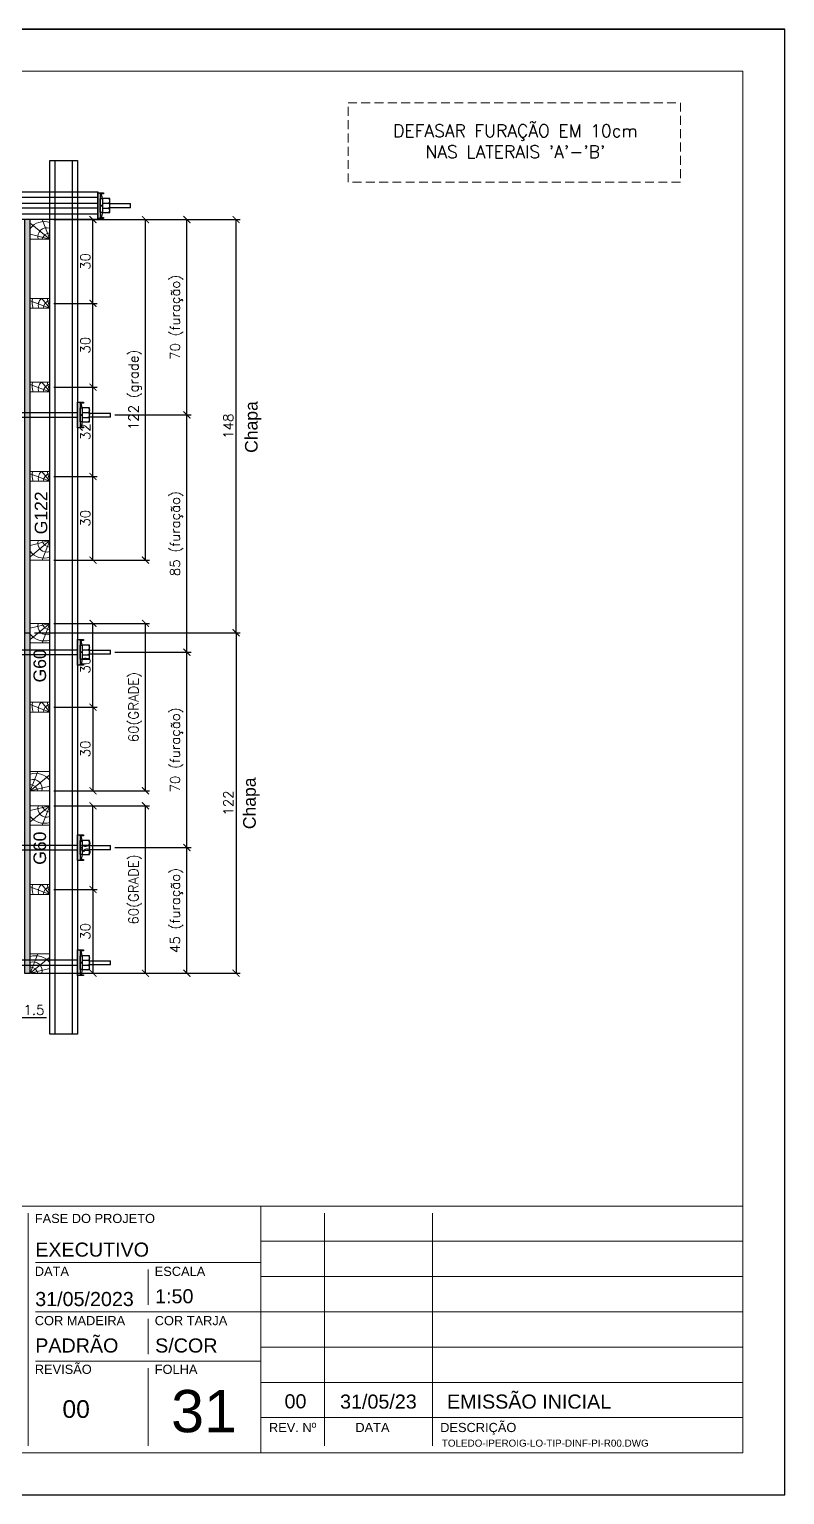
# Model space of a CAD drawing. Extents: x -23436 to 4767, y -3862 to 10024.
# Drawn here: x -14978 to -14436, y 632 to 1682 of the extents above; entities that cross this region are included whole.
import ezdxf
from ezdxf.enums import TextEntityAlignment as Align

# ---------------------------------------------------------------- set-up
doc = ezdxf.new("R2010")
doc.units = 0
doc.header["$PDMODE"] = 2
doc.header["$PDSIZE"] = 10
doc.linetypes.add('CABLIN', pattern=[0.35, 0.25, -0.1])
doc.linetypes.add('DASHED2', pattern=[9.525, 6.35, -3.175])
doc.layers.get('0').update_dxf_attribs({"lineweight": 13})
doc.layers.get('Defpoints').update_dxf_attribs({"lineweight": 13})
for name, color, linetype in [('Barra de Ancoragem', 20, 'Continuous'), ('CHAPA', 1, 'Continuous'), ('Cota', 4, 'Continuous'), ('Cota Seção (2x)', 4, 'Continuous'), ('Hachura', 252, 'CABLIN'), ('MB Logo', 254, 'Continuous'), ('MEIO_PONT', 93, 'Continuous'), ('Painéis', 30, 'Continuous'), ('Perfil Metálico', 224, 'Continuous'), ('TEXTO_GERAL', 7, 'Continuous')]:
    doc.layers.add(name, color=color, linetype=linetype)
for name, color, linetype, lineweight in [('cotas', 4, 'Continuous', 13), ('FOLHA MB', 7, 'Continuous', 13), ('Madeira', 100, 'Continuous', 13), ('N° FOLHA', 5, 'Continuous', 13), ('Texto Seção', 7, 'Continuous', 15)]:
    doc.layers.add(name, color=color, linetype=linetype, lineweight=lineweight)
doc.layers.add('Laje_Perimetro', color=7, linetype='Continuous', plot=False)
doc.styles.add('MB_C01', font='arial.ttf', dxfattribs={"height": 1.3})
doc.styles.add('MB_C02', font='arial.ttf', dxfattribs={"height": 2})
doc.styles.add('MB_C03', font='arial.ttf', dxfattribs={"height": 2.5})
doc.styles.add('MB_C04', font='arial.ttf', dxfattribs={"height": 6})
doc.styles.add('MtXpl_Lucida_Sans_Un', font='l_10646.ttf')
doc.styles.add('ROMANS', font='romans.shx')
doc.styles.add('SANSSERIF', font='sas_____.pfb')
doc.dimstyles.new('COTA SECAO', dxfattribs={"dimtxt": 7, "dimasz": 5, "dimexe": 3, "dimexo": 3, "dimgap": 2, "dimtad": 3, "dimdec": 1, "dimlfac": 0.5, "dimzin": 12, "dimdsep": 46, "dimtxsty": 'ROMANS', "dimblk": 'ARCHTICK', "dimcen": 0, "dimclrd": 4, "dimclre": 4, "dimclrt": 1, "dimadec": 1, "dimazin": 3, "dimtfac": 1, "dimtdec": 1, "dimtmove": 0, "dimatfit": 3, "dimldrblk": 'OBLIQUE', "dimfxl": 0, "dimtolj": 1, "dimtzin": 12, "dimarcsym": 0})

# ---------------------------------------------------------------- blocks, each defined once
blk = doc.blocks.new('MB-NOVO')
at = {"layer": 'MB Logo', "linetype": 'Continuous'}
h = blk.add_hatch(color=256, dxfattribs=at)
h.dxf.hatch_style = 1
h.set_gradient(color1=(242, 132, 69), color2=(247, 180, 141), rotation=90, tint=1)
h.paths.add_polyline_path([(-18529.6, 10980.8), (-18475.7, 10980.8, 0.706757), (-18468.7, 11008, 0.681802), (-18476.7, 11034.9), (-18529.4, 11034.9, 0.243712), (-18530.2, 11034.5), (-18551.7, 11003.9), (-18573.3, 11034.5, 0.243712), (-18574.1, 11034.9), (-18586.5, 11034.9), (-18586.5, 10980.8), (-18573.9, 10980.8), (-18573.9, 11012.9), (-18551.7, 10981.5), (-18529.6, 11012.9)])
h.paths.add_polyline_path([(-18516.8, 11014.1), (-18516.8, 11022), (-18477.8, 11022, -0.414214), (-18475.8, 11020), (-18475.8, 11016.1, -0.414214), (-18477.8, 11014.1)], flags=16)
h.paths.add_polyline_path([(-18516.8, 11001.4), (-18476.8, 11001.4, -0.414214), (-18474.8, 10999.4), (-18474.8, 10995.5, -0.414214), (-18476.8, 10993.5), (-18516.8, 10993.5)], flags=16)
at = {"layer": 'MB Logo', "true_color": 0x262626}
h = blk.add_hatch(color=250, dxfattribs=at)
h.dxf.hatch_style = 1
h.paths.add_polyline_path([(-18537.3, 11033.3, 0.60809), (-18538.1, 11034.9), (-18565.3, 11034.9, 0.60809), (-18566.1, 11033.3), (-18552.5, 11014, 0.518202), (-18550.9, 11014)])
h = blk.add_hatch(color=250, dxfattribs=at)
h.dxf.hatch_style = 1
h.paths.add_polyline_path([(-18456.2, 11011.3), (-18456.2, 11024.6), (-18434.2, 11024.6), (-18434.2, 11034.9), (-18476.7, 11034.9, -0.681802), (-18468.7, 11008, -0.706757), (-18475.7, 10980.8), (-18456.2, 10980.8), (-18456.2, 11001.4), (-18437.8, 11001.4), (-18437.8, 11011.3)])
h = blk.add_hatch(color=250, dxfattribs=at)
h.dxf.hatch_style = 1
h.paths.add_polyline_path([(-18435.9, 11007.9, 1), (-18381.9, 11007.9, 1)])
edge = h.paths.add_edge_path(flags=16)
edge.add_ellipse((-18409, 11007.7), major_axis=(0, 16.8), ratio=0.916255, start_angle=0, end_angle=360)
h = blk.add_hatch(color=250, dxfattribs=at)
h.dxf.hatch_style = 1
h.paths.add_polyline_path([(-18357, 11034.9), (-18380.2, 11034.9), (-18380.2, 10980.8), (-18367.6, 10980.8), (-18367.6, 11000.7), (-18363.4, 11000.7, -0.195765), (-18360.9, 10998.9), (-18351.8, 10983.2, 0.261385), (-18347.5, 10980.8), (-18336.4, 10980.8), (-18347.5, 10999, 0.082429), (-18349.6, 11001.5), (-18351.9, 11003.4, 0.81838)])
h.paths.add_polyline_path([(-18360.8, 11009), (-18367.6, 11009), (-18367.6, 11025), (-18360.8, 11025, -0.92578)], flags=16)
h = blk.add_hatch(color=250, dxfattribs=at)
h.dxf.hatch_style = 1
h.paths.add_polyline_path([(-18286.6, 11015.9), (-18286.6, 10980.8), (-18275.8, 10980.8), (-18275.8, 11034.9), (-18286.6, 11034.9, 0.216647), (-18289.4, 11032.4), (-18305.5, 10999.8), (-18321.6, 11032.7, 0.199908), (-18324.3, 11034.9), (-18335.2, 11034.9), (-18335.2, 10980.8), (-18324.3, 10980.8), (-18324.3, 11015.9), (-18310.4, 10989.3, 0.279644), (-18306, 10986.6, 0.340986), (-18300.5, 10989.3)])
h = blk.add_hatch(color=250, dxfattribs=at)
h.dxf.hatch_style = 1
h.paths.add_polyline_path([(-18274.4, 10980.8), (-18265, 10980.8, 0.322517), (-18260.2, 10984.3), (-18257.3, 10993), (-18237.2, 10993), (-18234.3, 10984.3, 0.322517), (-18229.5, 10980.8), (-18220.3, 10980.8), (-18241.2, 11034.9), (-18253.4, 11034.9)])
h.paths.add_polyline_path([(-18254.4, 11001.6), (-18247.3, 11023), (-18240.1, 11001.6)], flags=16)
h = blk.add_hatch(color=250, dxfattribs=at)
h.dxf.hatch_style = 1
h.paths.add_polyline_path([(-18206, 11024, -0.247671), (-18196.9, 11024.3), (-18193.5, 11022.5, 0.40799), (-18188.2, 11024.1), (-18185.4, 11029.1, 0.392837), (-18216.2, 11028.7, 0.467779), (-18213.3, 11006.3, 0.077523), (-18201.2, 11002.1, -0.214206), (-18196.1, 10997.9, -0.284295), (-18198.2, 10991.4, -0.26924), (-18208.8, 10991.6), (-18212.2, 10993.6, 0.407727), (-18219, 10992.1), (-18221.8, 10987.7, 0.296878), (-18193.2, 10983.1, 0.272251), (-18184.9, 10995.3), (-18184.6, 10997.9, 0.348906), (-18193.7, 11011.2), (-18200.4, 11013.5, -0.045018), (-18205.8, 11015.7, -0.618284)])
at = {"layer": 'MB Logo', "linetype": 'Continuous'}
blk.add_line((-18586.5, 10945.9), (-18184.8, 10945.9), dxfattribs=at)
at = {"layer": 'MB Logo', "color": 23, "linetype": 'Continuous', "true_color": 0xf28445}
for points in [[(-18573.3, 11034.5, 0.243712), (-18574.1, 11034.9), (-18586.5, 11034.9), (-18586.5, 10980.8), (-18573.9, 10980.8), (-18573.9, 11012.9), (-18551.7, 10981.5), (-18529.6, 11012.9), (-18529.6, 10980.8), (-18475.7, 10980.8, 0.706757), (-18468.7, 11008, 0.681802), (-18476.7, 11034.9), (-18529.4, 11034.9, 0.243712), (-18530.2, 11034.5), (-18551.7, 11003.9)], [(-18516.8, 11022), (-18477.8, 11022, -0.414214), (-18475.8, 11020), (-18475.8, 11016.1, -0.414214), (-18477.8, 11014.1), (-18516.8, 11014.1)], [(-18516.8, 11001.4), (-18476.8, 11001.4, -0.414214), (-18474.8, 10999.4), (-18474.8, 10995.5, -0.414214), (-18476.8, 10993.5), (-18516.8, 10993.5)]]:
    blk.add_lwpolyline(points, format="xyb", close=True, dxfattribs=at)
at = {"layer": 'MB Logo', "color": 250, "true_color": 0x262626}
for points in [[(-18537.3, 11033.3, 0.60809), (-18538.1, 11034.9), (-18565.3, 11034.9, 0.60809), (-18566.1, 11033.3), (-18552.5, 11014, 0.518202), (-18550.9, 11014)], [(-18437.8, 11011.3), (-18456.2, 11011.3), (-18456.2, 11024.6), (-18434.2, 11024.6), (-18434.2, 11034.9), (-18476.7, 11034.9, -0.681802), (-18468.7, 11008, -0.706757), (-18475.7, 10980.8), (-18456.2, 10980.8), (-18456.2, 11001.4), (-18437.8, 11001.4)], [(-18347.5, 10980.8), (-18336.4, 10980.8), (-18347.5, 10999, 0.082429), (-18349.6, 11001.5), (-18351.9, 11003.4, 0.81838), (-18357, 11034.9), (-18380.2, 11034.9), (-18380.2, 10980.8), (-18367.6, 10980.8), (-18367.6, 11000.7), (-18363.4, 11000.7, -0.209789), (-18360.8, 10998.7), (-18351.8, 10983.2, 0.261385)], [(-18286.6, 11015.9), (-18286.6, 10980.8), (-18275.8, 10980.8), (-18275.8, 11034.9), (-18286.6, 11034.9, 0.216647), (-18289.4, 11032.4), (-18305.5, 10999.8), (-18321.5, 11032.4, 0.216647), (-18324.3, 11034.9), (-18335.2, 11034.9), (-18335.2, 10980.8), (-18324.3, 10980.8), (-18324.3, 11015.9), (-18310.4, 10989.3, 0.279644), (-18306, 10986.6), (-18304.9, 10986.6, 0.279644), (-18300.5, 10989.3)], [(-18265, 10980.8, 0.322517), (-18260.2, 10984.3), (-18257.3, 10993), (-18237.2, 10993), (-18234.3, 10984.3, 0.322517), (-18229.5, 10980.8), (-18220.3, 10980.8), (-18241.2, 11034.9), (-18253.4, 11034.9), (-18274.4, 10980.8)], [(-18206.2, 11015.9, -0.549626), (-18206.4, 11023.8, -0.258723), (-18196.9, 11024.3), (-18193.5, 11022.5, 0.40799), (-18188.2, 11024.1), (-18185.4, 11029.1, 0.392837), (-18216.2, 11028.7, 0.467779), (-18213.3, 11006.3, 0.077523), (-18201.2, 11002.1, -0.203897), (-18196.3, 10998.2), (-18196.1, 10997.8, -0.267611), (-18198, 10991.6), (-18198.5, 10991.3, -0.261145), (-18208.8, 10991.6), (-18212.2, 10993.6, 0.407727), (-18219, 10992.1), (-18221.8, 10987.7, 0.296878), (-18193.2, 10983.1, 0.265963), (-18184.9, 10994.9), (-18184.7, 10997.6, 0.340466), (-18193.1, 11011), (-18200.4, 11013.5, -0.049298)], [(-18367.6, 11009), (-18360.8, 11009, 0.92578), (-18360.8, 11025), (-18367.6, 11025)]]:
    blk.add_lwpolyline(points, format="xyb", close=True, dxfattribs=at)
blk.add_lwpolyline([(-18247.3, 11023), (-18254.4, 11001.6), (-18240.1, 11001.6)], close=True, dxfattribs=at)
at = {"layer": 'MB Logo', "color": 250, "true_color": 0x262626, "style": 'MtXpl_Lucida_Sans_Un'}
for s, height, p in [('F', 8.12, (-18586.8, 10959.8)), ('O', 8.12, (-18567.5, 10959.8)), ('R', 8.12, (-18545.6, 10959.8)), ('M', 8.12, (-18525.4, 10959.8)), ('A', 8.12, (-18502.5, 10959.8)), ('S', 8.12, (-18481.9, 10959.8)), ('P', 8.12, (-18447.3, 10959.8)), ('R', 8.12, (-18427.8, 10959.8)), ('É', 8.12, (-18407.5, 10959.8)), ('-', 8.12, (-18389.6, 10959.8)), ('F', 8.12, (-18371.4, 10959.8)), ('A', 8.12, (-18353.3, 10959.8)), ('B', 8.12, (-18332.1, 10959.8)), ('R', 8.12, (-18312.2, 10959.8)), ('I', 8.12, (-18292.7, 10959.8)), ('C', 8.12, (-18276.6, 10959.8)), ('A', 8.12, (-18256.3, 10959.8)), ('D', 8.12, (-18235.5, 10959.8)), ('A', 8.12, (-18214.6, 10959.8)), ('S', 8.12, (-18193.6, 10959.8)), ('DIREITOS AUTORAIS PROTEGIDOS PELA LEI Nº 9610/98', 8.122, (-18540.4, 10887.8))]:
    blk.add_text(s, height=height, dxfattribs=at).set_placement(p)
at = {"layer": 'MB Logo', "style": 'MtXpl_Lucida_Sans_Un'}
for s, p in [('Rua José Santa Rosa, 1300 - Jd Nova Limeira - Limeira / SP', (-18549.2, 10917.8)), ('(19) 3440-2240 - email:projetos@mbformas.com.br - www.mbformas.com.br', (-18601.5, 10902.8))]:
    blk.add_text(s, height=8.122, dxfattribs=at).set_placement(p)
blk = doc.blocks.new('A$C169d8357')
at = {"layer": 'FOLHA MB', "color": 1}
for p, q in [((1109.8, 356.7), (70, 356.7)), ((445.6, 351.7), (445.6, 185)), ((786.6, 351.7), (786.6, 250.7)), ((943.1, 351.7), (943.1, 185)), ((1109.8, 356.7), (1109.8, 179.9)), ((1455, 356.7), (1109.8, 356.7)), ((1155.3, 185), (1155.3, 351.7)), ((1232.6, 351.7), (1232.6, 185)), ((1455, 331.5), (1109.8, 331.5)), ((938.1, 316.3), (791.6, 316.3)), ((1109.8, 316.3), (948.2, 316.3)), ((1029, 311.3), (1029, 286)), ((1455, 306.2), (1109.8, 306.2)), ((781.5, 301.2), (450.7, 301.2)), ((938.1, 281), (791.6, 281)), ((1109.8, 281), (948.2, 281)), ((1029, 275.9), (1029, 250.7)), ((1455, 281), (1109.8, 281)), ((1455, 255.7), (1109.8, 255.7)), ((938.1, 245.6), (450.7, 245.6)), ((1109.8, 245.6), (948.2, 245.6)), ((1029, 240.6), (1029, 185)), ((1455, 230.4), (1109.8, 230.4)), ((1455, 205.2), (1109.8, 205.2))]:
    blk.add_line(p, q, dxfattribs=at)
for points in [[(0, 1199.9), (0, 149.9), (1485, 149.9), (1485, 1199.9)], [(70, 1169.9), (70, 179.9), (1455, 179.9), (1455, 1169.9)]]:
    blk.add_lwpolyline(points, close=True, dxfattribs=at)
at = {"layer": 'MB Logo', "xscale": 0.8642040370897565, "yscale": 0.8642040370897565, "zscale": 0.8642040370897565}
blk.add_blockref('MB-NOVO', (16148.7, -9204.8), dxfattribs=at)
at = {"layer": 'FOLHA MB', "color": 6}
for s, height, style, p in [('CLIENTE', 6.57, 'MB_C01', (454.3, 346.1)), ('RESPONSÁVEL TÉCNICO', 6.566, 'MB_C01', (791.2, 344.6)), ('FASE DO PROJETO', 6.566, 'MB_C01', (947.8, 344.6)), ('Rua Hungria, 620-10ºAndar SP /  São Paulo', 10.102, 'MB_C02', (459.7, 307.8)), ('PROJETISTA', 6.57, 'MB_C01', (791.2, 306.7)), ('DATA', 6.57, 'MB_C01', (947.8, 306.7)), ('ESCALA', 6.57, 'MB_C01', (1033.7, 306.7)), ('EMPREENDIMENTO E LOCAL', 6.566, 'MB_C01', (454.3, 290.6)), ('DISCIPLINA', 6.57, 'MB_C01', (791.2, 271.4)), ('COR MADEIRA', 6.566, 'MB_C01', (947.8, 271.4)), ('COR TARJA', 6.57, 'MB_C01', (1033.7, 271.4)), ('Rua Iperoig, 180-perdizes-SP /  São Paulo', 10.102, 'MB_C02', (459.7, 252.7)), ('TÍTULO', 6.57, 'MB_C01', (454.3, 235)), ('REVISÃO', 6.57, 'MB_C01', (947.8, 236.5)), ('FOLHA', 6.57, 'MB_C01', (1033.7, 236.5)), ('PROJETO EXECUTIVO DE PILARES', 10.102, 'MB_C02', (459.7, 192.3))]:
    blk.add_text(s, height=height, dxfattribs=dict(at, style=style)).set_placement(p)
at = {"layer": 'FOLHA MB', "color": 5}
for s, height, style, p in [('TOLEDO FERRARI', 12.628, 'MB_C03', (459.7, 328.8)), ('DANIEL RODRIGUES', 10.102, 'MB_C02', (791.6, 322.4)), ('EXECUTIVO', 10.1, 'MB_C02', (948.1, 320.5)), ('THAÍS BANDEIRA', 10.102, 'MB_C02', (791.5, 285.1)), ('31/05/2023', 10.1, 'MB_C02', (948.1, 285.1)), ('1:50', 10.1, 'MB_C02', (1034, 287.1)), ('IPEROIG', 12.63, 'MB_C03', (459.7, 273.3)), ('PADRÃO', 10.1, 'MB_C02', (948.1, 251.8)), ('FORMA DE MADEIRA', 10.102, 'MB_C02', (791.6, 251.7)), ('S/COR', 10.1, 'MB_C02', (1034, 251.8)), ('TIPO E DUPLEX INF', 12.628, 'MB_C03', (459.7, 215.3)), ('00', 10.1, 'MB_C02', (1126.7, 211.8)), ('31/05/23', 10.1, 'MB_C02', (1166.5, 211.6)), ('EMISSÃO INICIAL', 10.102, 'MB_C02', (1243.1, 211.6)), ('00', 12.63, 'MB_C03', (967.6, 205))]:
    blk.add_text(s, height=height, dxfattribs=dict(at, style=style)).set_placement(p)
at = {"layer": 'FOLHA MB', "color": 6, "style": 'MB_C01'}
for s, p in [('REV. Nº', (1132.5, 198.1)), ('DATA', (1189.7, 198.1)), ('DESCRIÇÃO', (1265.5, 198.1))]:
    blk.add_text(s, height=6.57, dxfattribs=at).set_placement(p, align=Align.MIDDLE_CENTER)
at = {"layer": 'FOLHA MB', "insert": (1239.4, 189.4), "char_height": 5.051, "width": 210.818, "attachment_point": 1, "style": 'MB_C04'}
blk.add_mtext('TOLEDO-IPEROIG-LO-TIP-DINF-PI-R00.DWG', dxfattribs=at)
blk = doc.blocks.new('ERTYERTYUYTURTYUTRYU')
at = {"layer": 'Barra de Ancoragem'}
for p, q in [((8963.3, 10873.8), (8963.3, 10855.5)), ((8964.9, 10869.7), (8964.1, 10873.2)), ((8964.9, 10859.7), (8964.1, 10856.1)), ((8985.1, 10863.2), (8985.1, 10866.1))]:
    blk.add_line(p, q, dxfattribs=at)
at = {"layer": 'Barra de Ancoragem', "flags": 128}
for points in [[(8961.5, 10855.5), (8961.5, 10873.8), (8963.3, 10873.8), (8963.3, 10855.5)], [(8963.3, 10873.8), (8965.7, 10873.8), (8965.7, 10873.2), (8963.3, 10873.2)], [(8963.3, 10869.7), (8964.9, 10869.7), (8964.9, 10859.7), (8963.3, 10859.7)], [(8963.3, 10856.1), (8965.7, 10856.1), (8965.7, 10855.5), (8963.3, 10855.5)]]:
    blk.add_lwpolyline(points, close=True, dxfattribs=at)
for points in [[(8964.9, 10859.7), (8970.1, 10859.7), (8970.1, 10869.7), (8964.9, 10869.7)], [(8964.9, 10864.4), (8963.3, 10864.4), (8963.3, 10865), (8964.9, 10865), (8964.9, 10864.4), (8964.9, 10865)], [(8985.1, 10863.2), (8970.1, 10863.2), (8970.1, 10866.1), (8985.1, 10866.1)]]:
    blk.add_lwpolyline(points, dxfattribs=at)
for points in [[(8964.9, 10866.4), (8969, 10866.4, 0.729796), (8969, 10869.7, 0.729796)], [(8964.9, 10862.9), (8969, 10862.9, 0.666667), (8969, 10866.4, 0.666667)]]:
    blk.add_lwpolyline(points, format="xyb", dxfattribs=at)
at = {"layer": 'Barra de Ancoragem'}
blk.add_arc((8968.4, 10861.3), 1.7, 287.7564, 72.2436, dxfattribs=at)
blk = doc.blocks.new('PONTALETE')
at = {"layer": 'Madeira'}
for q in [(2.71, 7), (7, 5.76), (7, 1.74)]:
    blk.add_line((0, 0), q, dxfattribs=at)
blk.add_lwpolyline([(0, 0), (7, 0), (7, 7), (0, 7)], close=True, dxfattribs=at)
for centre, radius, start, end in [((2.04, 0.06), 6.23, 37.2818, 109.0913), ((1.09, 0.9), 3.19, 343.603, 109.9847), ((-0.21, -0.78), 3.09, 14.6322, 86.0383)]:
    blk.add_arc(centre, radius, start, end, dxfattribs=at)
blk = doc.blocks.new('MEIO PONTALETE')
at = {"layer": 'Madeira'}
for q in [(2.71, 7), (3.5, 2.88), (3.5, 0.87)]:
    blk.add_line((0, 0), q, dxfattribs=at)
blk.add_lwpolyline([(0, 0), (3.5, 0), (3.5, 7), (0, 7)], close=True, dxfattribs=at)
for centre, radius, start, end in [((2.04, 0.06), 6.23, 76.4499, 109.0913), ((1.09, 0.9), 3.19, 40.9063, 109.9847), ((-0.21, -0.78), 3.09, 14.6322, 86.0383)]:
    blk.add_arc(centre, radius, start, end, dxfattribs=at)
blk = doc.blocks.new('_ArchTick')
at = {"color": 0, "linetype": 'ByBlock', "const_width": 0.15}
blk.add_lwpolyline([(-0.5, -0.5), (0.5, 0.5)], dxfattribs=at)
blk = doc.blocks.new('*D5368')
at = {"layer": 'Cota Seção (2x)', "color": 4, "lineweight": -2, "transparency": 16777216}
for p, q in [((-14959.9, 1361.9), (-14928.9, 1361.9)), ((-14931.9, 1301.9), (-14931.9, 1361.9)), ((-14959.9, 1301.9), (-14928.9, 1301.9))]:
    blk.add_line(p, q, dxfattribs=at)
at = {"layer": 'Defpoints', "color": 0, "transparency": 16777216}
for p in [(-14962.9, 1361.9), (-14931.9, 1361.9), (-14962.9, 1301.9)]:
    blk.add_point(p, dxfattribs=at)
at = {"layer": 'Cota Seção (2x)', "color": 4, "lineweight": -2, "transparency": 16777216, "xscale": 5, "yscale": 5, "zscale": 5}
for p, rotation in [((-14931.9, 1361.9), 90), ((-14931.9, 1301.9), 270)]:
    blk.add_blockref('_ArchTick', p, dxfattribs=dict(at, rotation=rotation))
at = {"layer": 'Cota Seção (2x)', "color": 1, "transparency": 16777216, "insert": (-14937.4, 1331.9), "char_height": 7, "attachment_point": 5, "rotation": 90, "style": 'ROMANS'}
blk.add_mtext('\\A1;30', dxfattribs=at)
blk = doc.blocks.new('_OBLIQUE')
at = {"color": 0, "linetype": 'ByBlock', "lineweight": -2}
for p, q in [((0, 0), (-1, 0)), ((-0.5, -0.5), (0.5, 0.5))]:
    blk.add_line(p, q, dxfattribs=at)
blk = doc.blocks.new('*D5369')
at = {"layer": 'Cota Seção (2x)', "color": 4, "lineweight": -2, "transparency": 16777216}
for p, q in [((-14959.9, 1425.9), (-14928.9, 1425.9)), ((-14931.9, 1361.9), (-14931.9, 1425.9)), ((-14959.9, 1361.9), (-14928.9, 1361.9))]:
    blk.add_line(p, q, dxfattribs=at)
at = {"layer": 'Defpoints', "color": 0, "transparency": 16777216}
for p in [(-14962.9, 1425.9), (-14931.9, 1425.9), (-14962.9, 1361.9)]:
    blk.add_point(p, dxfattribs=at)
at = {"layer": 'Cota Seção (2x)', "color": 4, "lineweight": -2, "transparency": 16777216, "xscale": 5, "yscale": 5, "zscale": 5}
for p, rotation in [((-14931.9, 1425.9), 90), ((-14931.9, 1361.9), 270)]:
    blk.add_blockref('_ArchTick', p, dxfattribs=dict(at, rotation=rotation))
at = {"layer": 'Cota Seção (2x)', "color": 1, "transparency": 16777216, "insert": (-14937.4, 1393.9), "char_height": 7, "attachment_point": 5, "rotation": 90, "style": 'ROMANS'}
blk.add_mtext('\\A1;32', dxfattribs=at)
blk = doc.blocks.new('*D5370')
at = {"layer": 'Cota Seção (2x)', "color": 4, "lineweight": -2, "transparency": 16777216}
for p, q in [((-14959.9, 1485.9), (-14928.9, 1485.9)), ((-14931.9, 1425.9), (-14931.9, 1485.9)), ((-14959.9, 1425.9), (-14928.9, 1425.9))]:
    blk.add_line(p, q, dxfattribs=at)
at = {"layer": 'Defpoints', "color": 0, "transparency": 16777216}
for p in [(-14962.9, 1485.9), (-14931.9, 1485.9), (-14962.9, 1425.9)]:
    blk.add_point(p, dxfattribs=at)
at = {"layer": 'Cota Seção (2x)', "color": 4, "lineweight": -2, "transparency": 16777216, "xscale": 5, "yscale": 5, "zscale": 5}
for p, rotation in [((-14931.9, 1485.9), 90), ((-14931.9, 1425.9), 270)]:
    blk.add_blockref('_ArchTick', p, dxfattribs=dict(at, rotation=rotation))
at = {"layer": 'Cota Seção (2x)', "color": 1, "transparency": 16777216, "insert": (-14937.4, 1455.9), "char_height": 7, "attachment_point": 5, "rotation": 90, "style": 'ROMANS'}
blk.add_mtext('\\A1;30', dxfattribs=at)
blk = doc.blocks.new('*D5371')
at = {"layer": 'Cota Seção (2x)', "color": 4, "lineweight": -2, "transparency": 16777216}
for p, q in [((-14959.9, 1545.9), (-14928.9, 1545.9)), ((-14931.9, 1485.9), (-14931.9, 1545.9)), ((-14959.9, 1485.9), (-14928.9, 1485.9))]:
    blk.add_line(p, q, dxfattribs=at)
at = {"layer": 'Defpoints', "color": 0, "transparency": 16777216}
for p in [(-14962.9, 1545.9), (-14931.9, 1545.9), (-14962.9, 1485.9)]:
    blk.add_point(p, dxfattribs=at)
at = {"layer": 'Cota Seção (2x)', "color": 4, "lineweight": -2, "transparency": 16777216, "xscale": 5, "yscale": 5, "zscale": 5}
for p, rotation in [((-14931.9, 1545.9), 90), ((-14931.9, 1485.9), 270)]:
    blk.add_blockref('_ArchTick', p, dxfattribs=dict(at, rotation=rotation))
at = {"layer": 'Cota Seção (2x)', "color": 1, "transparency": 16777216, "insert": (-14937.4, 1515.9), "char_height": 7, "attachment_point": 5, "rotation": 90, "style": 'ROMANS'}
blk.add_mtext('\\A1;30', dxfattribs=at)
blk = doc.blocks.new('*D5372')
at = {"layer": 'Cota Seção (2x)', "color": 4, "lineweight": -2, "transparency": 16777216}
for p, q in [((-14959.9, 1545.9), (-14891.3, 1545.9)), ((-14894.3, 1301.9), (-14894.3, 1545.9)), ((-14959.9, 1301.9), (-14891.3, 1301.9))]:
    blk.add_line(p, q, dxfattribs=at)
at = {"layer": 'Defpoints', "color": 0, "transparency": 16777216}
for p in [(-14962.9, 1545.9), (-14894.3, 1545.9), (-14962.9, 1301.9)]:
    blk.add_point(p, dxfattribs=at)
at = {"layer": 'Cota Seção (2x)', "color": 4, "lineweight": -2, "transparency": 16777216, "xscale": 5, "yscale": 5, "zscale": 5}
for p, rotation in [((-14894.3, 1545.9), 90), ((-14894.3, 1301.9), 270)]:
    blk.add_blockref('_ArchTick', p, dxfattribs=dict(at, rotation=rotation))
at = {"layer": 'Cota Seção (2x)', "color": 1, "transparency": 16777216, "insert": (-14901.7, 1423.9), "char_height": 7, "attachment_point": 5, "rotation": 90, "style": 'ROMANS'}
blk.add_mtext('\\A1;122 (grade)', dxfattribs=at)
blk = doc.blocks.new('*D5379')
at = {"layer": 'Cota Seção (2x)', "color": 4, "lineweight": -2, "transparency": 16777216}
for p, q in [((-14958.3, 1545.9), (-14826.4, 1545.9)), ((-14829.4, 1249.9), (-14829.4, 1545.9)), ((-14973.9, 1249.9), (-14826.4, 1249.9))]:
    blk.add_line(p, q, dxfattribs=at)
at = {"layer": 'Defpoints', "color": 0, "transparency": 16777216}
for p in [(-14961.3, 1545.9), (-14829.4, 1545.9), (-14976.9, 1249.9)]:
    blk.add_point(p, dxfattribs=at)
at = {"layer": 'Cota Seção (2x)', "color": 4, "lineweight": -2, "transparency": 16777216, "xscale": 5, "yscale": 5, "zscale": 5}
for p, rotation in [((-14829.4, 1545.9), 90), ((-14829.4, 1249.9), 270)]:
    blk.add_blockref('_ArchTick', p, dxfattribs=dict(at, rotation=rotation))
at = {"layer": 'Cota Seção (2x)', "color": 1, "transparency": 16777216, "insert": (-14834.9, 1397.9), "char_height": 7, "attachment_point": 5, "rotation": 90, "style": 'ROMANS'}
blk.add_mtext('\\A1;148 ', dxfattribs=at)
blk = doc.blocks.new('*D5381')
at = {"layer": 'Cota Seção (2x)', "color": 4, "lineweight": -2, "transparency": 16777216}
for p, q in [((-14916.3, 1095.9), (-14861.6, 1095.9)), ((-14864.6, 1005.9), (-14864.6, 1095.9)), ((-14973.9, 1005.9), (-14861.6, 1005.9))]:
    blk.add_line(p, q, dxfattribs=at)
at = {"layer": 'Defpoints', "color": 0, "transparency": 16777216}
for p in [(-14919.3, 1095.9), (-14864.6, 1095.9), (-14976.9, 1005.9)]:
    blk.add_point(p, dxfattribs=at)
at = {"layer": 'Cota Seção (2x)', "color": 4, "lineweight": -2, "transparency": 16777216, "xscale": 5, "yscale": 5, "zscale": 5}
for p, rotation in [((-14864.6, 1095.9), 90), ((-14864.6, 1005.9), 270)]:
    blk.add_blockref('_ArchTick', p, dxfattribs=dict(at, rotation=rotation))
at = {"layer": 'Cota Seção (2x)', "color": 1, "transparency": 16777216, "insert": (-14871.9, 1050.9), "char_height": 7, "attachment_point": 5, "rotation": 90, "style": 'ROMANS'}
blk.add_mtext('\\A1;45 (furação)', dxfattribs=at)
blk = doc.blocks.new('*D5382')
at = {"layer": 'Cota Seção (2x)', "color": 4, "lineweight": -2, "transparency": 16777216}
for p, q in [((-14916.3, 1235.9), (-14861.6, 1235.9)), ((-14864.6, 1095.9), (-14864.6, 1235.9)), ((-14916.3, 1095.9), (-14861.6, 1095.9))]:
    blk.add_line(p, q, dxfattribs=at)
at = {"layer": 'Defpoints', "color": 0, "transparency": 16777216}
for p in [(-14919.3, 1235.9), (-14864.6, 1235.9), (-14919.3, 1095.9)]:
    blk.add_point(p, dxfattribs=at)
at = {"layer": 'Cota Seção (2x)', "color": 4, "lineweight": -2, "transparency": 16777216, "xscale": 5, "yscale": 5, "zscale": 5}
for p, rotation in [((-14864.6, 1235.9), 90), ((-14864.6, 1095.9), 270)]:
    blk.add_blockref('_ArchTick', p, dxfattribs=dict(at, rotation=rotation))
at = {"layer": 'Cota Seção (2x)', "color": 1, "transparency": 16777216, "insert": (-14871.9, 1165.9), "char_height": 7, "attachment_point": 5, "rotation": 90, "style": 'ROMANS'}
blk.add_mtext('\\A1;70 (furação)', dxfattribs=at)
blk = doc.blocks.new('*D5383')
at = {"layer": 'Cota Seção (2x)', "color": 4, "lineweight": -2, "transparency": 16777216}
for p, q in [((-14916.3, 1405.9), (-14861.6, 1405.9)), ((-14864.6, 1235.9), (-14864.6, 1405.9)), ((-14916.3, 1235.9), (-14861.6, 1235.9))]:
    blk.add_line(p, q, dxfattribs=at)
at = {"layer": 'Defpoints', "color": 0, "transparency": 16777216}
for p in [(-14919.3, 1405.9), (-14864.6, 1405.9), (-14919.3, 1235.9)]:
    blk.add_point(p, dxfattribs=at)
at = {"layer": 'Cota Seção (2x)', "color": 4, "lineweight": -2, "transparency": 16777216, "xscale": 5, "yscale": 5, "zscale": 5}
for p, rotation in [((-14864.6, 1405.9), 90), ((-14864.6, 1235.9), 270)]:
    blk.add_blockref('_ArchTick', p, dxfattribs=dict(at, rotation=rotation))
at = {"layer": 'Cota Seção (2x)', "color": 1, "transparency": 16777216, "insert": (-14871.9, 1320.9), "char_height": 7, "attachment_point": 5, "rotation": 90, "style": 'ROMANS'}
blk.add_mtext('\\A1;85 (furação)', dxfattribs=at)
blk = doc.blocks.new('*D5384')
at = {"layer": 'Cota Seção (2x)', "color": 4, "lineweight": -2, "transparency": 16777216}
for p, q in [((-14959.9, 1545.9), (-14861.6, 1545.9)), ((-14864.6, 1405.9), (-14864.6, 1545.9)), ((-14916.3, 1405.9), (-14861.6, 1405.9))]:
    blk.add_line(p, q, dxfattribs=at)
at = {"layer": 'Defpoints', "color": 0, "transparency": 16777216}
for p in [(-14962.9, 1545.9), (-14864.6, 1545.9), (-14919.3, 1405.9)]:
    blk.add_point(p, dxfattribs=at)
at = {"layer": 'Cota Seção (2x)', "color": 4, "lineweight": -2, "transparency": 16777216, "xscale": 5, "yscale": 5, "zscale": 5}
for p, rotation in [((-14864.6, 1545.9), 90), ((-14864.6, 1405.9), 270)]:
    blk.add_blockref('_ArchTick', p, dxfattribs=dict(at, rotation=rotation))
at = {"layer": 'Cota Seção (2x)', "color": 1, "transparency": 16777216, "insert": (-14871.9, 1475.9), "char_height": 7, "attachment_point": 5, "rotation": 90, "style": 'ROMANS'}
blk.add_mtext('\\A1;70 (furação)', dxfattribs=at)
blk = doc.blocks.new('*D5396')
at = {"layer": 'Cota Seção (2x)', "color": 4, "lineweight": -2, "transparency": 16777216}
for p, q in [((-15017.4, 1021.3), (-15017.4, 971.1)), ((-14994.4, 1021.3), (-14994.4, 971.1)), ((-15017.4, 974.1), (-14994.4, 974.1)), ((-14994.4, 974.1), (-14965.1, 974.1))]:
    blk.add_line(p, q, dxfattribs=at)
at = {"layer": 'Defpoints', "color": 0, "transparency": 16777216}
for p in [(-15017.4, 1024.3), (-14994.4, 1024.3), (-14994.4, 974.1)]:
    blk.add_point(p, dxfattribs=at)
at = {"layer": 'Cota Seção (2x)', "color": 4, "lineweight": -2, "transparency": 16777216, "xscale": 5, "yscale": 5, "zscale": 5, "rotation": 180}
blk.add_blockref('_ArchTick', (-15017.4, 974.1), dxfattribs=at)
at = {"layer": 'Cota Seção (2x)', "color": 4, "lineweight": -2, "transparency": 16777216, "xscale": 5, "yscale": 5, "zscale": 5}
blk.add_blockref('_ArchTick', (-14994.4, 974.1), dxfattribs=at)
at = {"layer": 'Cota Seção (2x)', "color": 1, "transparency": 16777216, "insert": (-14977.2, 979.6), "char_height": 7, "attachment_point": 5, "style": 'ROMANS'}
blk.add_mtext('\\A1;11.5', dxfattribs=at)
blk = doc.blocks.new('*D5403')
at = {"layer": 'Cota', "color": 4, "lineweight": -2, "transparency": 16777216}
for p, q in [((-14959.9, 1125.9), (-14928.9, 1125.9)), ((-14931.9, 1065.9), (-14931.9, 1125.9)), ((-14959.9, 1065.9), (-14928.9, 1065.9))]:
    blk.add_line(p, q, dxfattribs=at)
at = {"layer": 'Defpoints', "color": 0, "transparency": 16777216}
for p in [(-14962.9, 1125.9), (-14931.9, 1125.9), (-14962.9, 1065.9)]:
    blk.add_point(p, dxfattribs=at)
at = {"layer": 'Cota', "color": 4, "lineweight": -2, "transparency": 16777216, "xscale": 5, "yscale": 5, "zscale": 5}
for p, rotation in [((-14931.9, 1125.9), 90), ((-14931.9, 1065.9), 270)]:
    blk.add_blockref('_ArchTick', p, dxfattribs=dict(at, rotation=rotation))
at = {"layer": 'Cota', "color": 1, "transparency": 16777216, "insert": (-14937.4, 1095.9), "char_height": 7, "attachment_point": 5, "rotation": 90, "style": 'ROMANS'}
blk.add_mtext('\\A1;30', dxfattribs=at)
blk = doc.blocks.new('*D5404')
at = {"layer": 'Cota', "color": 4, "lineweight": -2, "transparency": 16777216}
for p, q in [((-14959.9, 1065.9), (-14928.9, 1065.9)), ((-14931.9, 1065.9), (-14931.9, 1005.9)), ((-14959.9, 1005.9), (-14928.9, 1005.9))]:
    blk.add_line(p, q, dxfattribs=at)
at = {"layer": 'Defpoints', "color": 0, "transparency": 16777216}
for p in [(-14962.9, 1065.9), (-14962.9, 1005.9), (-14931.9, 1005.9)]:
    blk.add_point(p, dxfattribs=at)
at = {"layer": 'Cota', "color": 4, "lineweight": -2, "transparency": 16777216, "xscale": 5, "yscale": 5, "zscale": 5}
for p, rotation in [((-14931.9, 1065.9), 90), ((-14931.9, 1005.9), 270)]:
    blk.add_blockref('_ArchTick', p, dxfattribs=dict(at, rotation=rotation))
at = {"layer": 'Cota', "color": 1, "transparency": 16777216, "insert": (-14937.4, 1035.9), "char_height": 7, "attachment_point": 5, "rotation": 90, "style": 'ROMANS'}
blk.add_mtext('\\A1;30', dxfattribs=at)
blk = doc.blocks.new('*D5405')
at = {"layer": 'Cota', "color": 4, "lineweight": -2, "transparency": 16777216}
for p, q in [((-14959.9, 1125.9), (-14891.3, 1125.9)), ((-14894.3, 1005.9), (-14894.3, 1125.9)), ((-14941.7, 1005.9), (-14891.3, 1005.9))]:
    blk.add_line(p, q, dxfattribs=at)
at = {"layer": 'Defpoints', "color": 0, "transparency": 16777216}
for p in [(-14962.9, 1125.9), (-14894.3, 1125.9), (-14944.7, 1005.9)]:
    blk.add_point(p, dxfattribs=at)
at = {"layer": 'Cota', "color": 4, "lineweight": -2, "transparency": 16777216, "xscale": 5, "yscale": 5, "zscale": 5}
for p, rotation in [((-14894.3, 1125.9), 90), ((-14894.3, 1005.9), 270)]:
    blk.add_blockref('_ArchTick', p, dxfattribs=dict(at, rotation=rotation))
at = {"layer": 'Cota', "color": 1, "transparency": 16777216, "insert": (-14901.7, 1065.9), "char_height": 7, "attachment_point": 5, "rotation": 90, "style": 'ROMANS'}
blk.add_mtext('\\A1;60(GRADE)', dxfattribs=at)
blk = doc.blocks.new('*D5406')
at = {"layer": 'Cota', "color": 4, "lineweight": -2, "transparency": 16777216}
for p, q in [((-14959.9, 1256.6), (-14928.9, 1256.6)), ((-14931.9, 1196.6), (-14931.9, 1256.6)), ((-14959.9, 1196.6), (-14928.9, 1196.6))]:
    blk.add_line(p, q, dxfattribs=at)
at = {"layer": 'Defpoints', "color": 0, "transparency": 16777216}
for p in [(-14962.9, 1256.6), (-14931.9, 1256.6), (-14962.9, 1196.6)]:
    blk.add_point(p, dxfattribs=at)
at = {"layer": 'Cota', "color": 4, "lineweight": -2, "transparency": 16777216, "xscale": 5, "yscale": 5, "zscale": 5}
for p, rotation in [((-14931.9, 1256.6), 90), ((-14931.9, 1196.6), 270)]:
    blk.add_blockref('_ArchTick', p, dxfattribs=dict(at, rotation=rotation))
at = {"layer": 'Cota', "color": 1, "transparency": 16777216, "insert": (-14937.4, 1226.6), "char_height": 7, "attachment_point": 5, "rotation": 90, "style": 'ROMANS'}
blk.add_mtext('\\A1;30', dxfattribs=at)
blk = doc.blocks.new('*D5407')
at = {"layer": 'Cota', "color": 4, "lineweight": -2, "transparency": 16777216}
for p, q in [((-14959.9, 1196.6), (-14928.9, 1196.6)), ((-14931.9, 1196.6), (-14931.9, 1136.6)), ((-14959.9, 1136.6), (-14928.9, 1136.6))]:
    blk.add_line(p, q, dxfattribs=at)
at = {"layer": 'Defpoints', "color": 0, "transparency": 16777216}
for p in [(-14962.9, 1196.6), (-14962.9, 1136.6), (-14931.9, 1136.6)]:
    blk.add_point(p, dxfattribs=at)
at = {"layer": 'Cota', "color": 4, "lineweight": -2, "transparency": 16777216, "xscale": 5, "yscale": 5, "zscale": 5}
for p, rotation in [((-14931.9, 1196.6), 90), ((-14931.9, 1136.6), 270)]:
    blk.add_blockref('_ArchTick', p, dxfattribs=dict(at, rotation=rotation))
at = {"layer": 'Cota', "color": 1, "transparency": 16777216, "insert": (-14937.4, 1166.6), "char_height": 7, "attachment_point": 5, "rotation": 90, "style": 'ROMANS'}
blk.add_mtext('\\A1;30', dxfattribs=at)
blk = doc.blocks.new('*D5408')
at = {"layer": 'Cota', "color": 4, "lineweight": -2, "transparency": 16777216}
for p, q in [((-14959.9, 1256.6), (-14891.3, 1256.6)), ((-14894.3, 1136.6), (-14894.3, 1256.6)), ((-14941.7, 1136.6), (-14891.3, 1136.6))]:
    blk.add_line(p, q, dxfattribs=at)
at = {"layer": 'Defpoints', "color": 0, "transparency": 16777216}
for p in [(-14962.9, 1256.6), (-14894.3, 1256.6), (-14944.7, 1136.6)]:
    blk.add_point(p, dxfattribs=at)
at = {"layer": 'Cota', "color": 4, "lineweight": -2, "transparency": 16777216, "xscale": 5, "yscale": 5, "zscale": 5}
for p, rotation in [((-14894.3, 1256.6), 90), ((-14894.3, 1136.6), 270)]:
    blk.add_blockref('_ArchTick', p, dxfattribs=dict(at, rotation=rotation))
at = {"layer": 'Cota', "color": 1, "transparency": 16777216, "insert": (-14901.7, 1196.6), "char_height": 7, "attachment_point": 5, "rotation": 90, "style": 'ROMANS'}
blk.add_mtext('\\A1;60(GRADE)', dxfattribs=at)
blk = doc.blocks.new('*D5409')
at = {"layer": 'Cota Seção (2x)', "color": 4, "lineweight": -2, "transparency": 16777216}
for p, q in [((-14960.1, 1249.9), (-14826.4, 1249.9)), ((-14829.4, 1249.9), (-14829.4, 1005.9)), ((-14975.9, 1005.9), (-14826.4, 1005.9))]:
    blk.add_line(p, q, dxfattribs=at)
at = {"layer": 'Defpoints', "color": 0, "transparency": 16777216}
for p in [(-14963.1, 1249.9), (-14978.9, 1005.9), (-14829.4, 1005.9)]:
    blk.add_point(p, dxfattribs=at)
at = {"layer": 'Cota Seção (2x)', "color": 4, "lineweight": -2, "transparency": 16777216, "xscale": 5, "yscale": 5, "zscale": 5}
for p, rotation in [((-14829.4, 1249.9), 90), ((-14829.4, 1005.9), 270)]:
    blk.add_blockref('_ArchTick', p, dxfattribs=dict(at, rotation=rotation))
at = {"layer": 'Cota Seção (2x)', "color": 1, "transparency": 16777216, "insert": (-14834.9, 1127.9), "char_height": 7, "attachment_point": 5, "rotation": 90, "style": 'ROMANS'}
blk.add_mtext('\\A1;122', dxfattribs=at)

msp = doc.modelspace()

# ---------------------------------------------------------------- hatches: boundary and pattern name
at = {"layer": 'Hachura'}
h = msp.add_hatch(color=256, dxfattribs=at)
h.dxf.hatch_style = 1
h.paths.add_polyline_path([(-14980.9, 1005.896), (-14976.9, 1005.896), (-14976.9, 1545.896), (-14980.9, 1545.896)])

# ---------------------------------------------------------------- linework, layer by layer
msp.add_lwpolyline([(-14976.9, 1301.896), (-14962.9, 1301.896), (-14962.9, 1545.896), (-14976.9, 1545.896)], close=True)
at = {"layer": 'Barra de Ancoragem', "flags": 128}
for points in [[(-15065.103, 1557.672), (-14928.476, 1557.672), (-14928.476, 1554.121), (-15065.103, 1554.121)], [(-15056.5, 1407.672), (-14942.9, 1407.672), (-14942.9, 1404.12), (-15056.5, 1404.12)], [(-15056.5, 1237.672), (-14942.9, 1237.672), (-14942.9, 1234.121), (-15056.5, 1234.121)], [(-15056.5, 1097.672), (-14942.9, 1097.672), (-14942.9, 1094.12), (-15056.5, 1094.12)], [(-14942.9, 1015.211), (-15045.701, 1015.211), (-15045.701, 1011.66), (-14942.9, 1011.66)]]:
    msp.add_lwpolyline(points, close=True, dxfattribs=at)
at = {"layer": 'CHAPA'}
msp.add_lwpolyline([(-14980.9, 1005.896), (-14976.9, 1005.896), (-14976.9, 1545.896), (-14980.9, 1545.896)], close=True, dxfattribs=at)
at = {"layer": 'cotas', "linetype": 'DASHED2'}
msp.add_lwpolyline([(-14510.992, 1572.652), (-14749.188, 1572.652), (-14749.188, 1629.685), (-14510.992, 1629.685)], close=True, dxfattribs=at)
at = {"layer": 'Laje_Perimetro'}
msp.add_lwpolyline([(-14436.356, 1682.259), (-15921.377, 1682.259), (-15921.377, 632.259), (-14436.356, 632.259)], close=True, dxfattribs=at)
at = {"layer": 'Madeira'}
for points in [[(-14976.9, 1136.562), (-14962.9, 1136.562), (-14962.9, 1256.562), (-14976.9, 1256.562)], [(-14976.9, 1005.896), (-14962.9, 1005.896), (-14962.9, 1125.896), (-14976.9, 1125.896)]]:
    msp.add_lwpolyline(points, close=True, dxfattribs=at)
at = {"layer": 'Painéis', "color": 32, "true_color": 0xcd6928}
msp.add_line((-14980.9, 1249.896), (-14976.9, 1249.896), dxfattribs=at)
at = {"layer": 'Perfil Metálico'}
for points in [[(-14942.9, 962.318), (-14962.9, 962.318), (-14962.9, 1588.294), (-14942.9, 1588.294)], [(-14958.9, 1588.294), (-14946.9, 1588.294), (-14946.9, 962.318), (-14958.9, 962.318)], [(-14928.476, 1565.896), (-14928.476, 1545.896), (-15065.103, 1545.896), (-15065.103, 1565.896)], [(-15065.103, 1549.896), (-15065.103, 1561.896), (-14928.476, 1561.896), (-14928.476, 1549.896)]]:
    msp.add_lwpolyline(points, close=True, dxfattribs=at)

# ---------------------------------------------------------------- block references
for p in [(-23890.021, -9308.773), (-23904.445, -9851.233)]:
    msp.add_blockref('ERTYERTYUYTURTYUTRYU', p)
at = {"rotation": 359.9999998532451}
for p in [(-23904.445, -9458.773), (-23904.445, -9628.772), (-23904.445, -9768.773)]:
    msp.add_blockref('ERTYERTYUYTURTYUTRYU', p, dxfattribs=at)
at = {"layer": 'Madeira', "yscale": 2, "zscale": 2}
for p, xscale in [((-14962.9, 1531.896), -2), ((-14976.9, 1136.562), 2), ((-14976.9, 1005.896), 2)]:
    msp.add_blockref('PONTALETE', p, dxfattribs=dict(at, xscale=xscale))
at = {"layer": 'Madeira'}
for name, p, xscale, yscale, zscale, rotation in [('MEIO PONTALETE', (-14962.9, 1482.396), 1.999999997962732, 1.999999997962732, 1.999999997962732, 90), ('MEIO PONTALETE', (-14962.9, 1422.396), 1.999999997962732, 1.999999997962732, 1.999999997962732, 90), ('MEIO PONTALETE', (-14962.9, 1358.396), 1.999999997962732, 1.999999997962732, 1.999999997962732, 90), ('PONTALETE', (-14962.9, 1315.896), 2, 2, 2, 179.9999999999999)]:
    msp.add_blockref(name, p, dxfattribs=dict(at, xscale=xscale, yscale=yscale, zscale=zscale, rotation=rotation))
at = {"layer": 'MB Logo'}
msp.add_blockref('A$C169d8357', (-15921.377, 482.321), dxfattribs=at)
at = {"layer": 'MEIO_PONT'}
for name, p, xscale, yscale, zscale, rotation in [('PONTALETE', (-14962.9, 1256.562), 2, 2, 2, 179.9999999999999), ('MEIO PONTALETE', (-14962.9, 1193.062), 1.999999997962732, 1.999999997962732, 1.999999997962732, 90), ('PONTALETE', (-14962.9, 1125.896), 2, 2, 2, 179.9999999999999), ('MEIO PONTALETE', (-14962.9, 1062.396), 1.999999997962732, 1.999999997962732, 1.999999997962732, 90)]:
    msp.add_blockref(name, p, dxfattribs=dict(at, xscale=xscale, yscale=yscale, zscale=zscale, rotation=rotation))

# ---------------------------------------------------------------- texts
at = {"layer": 'cotas', "color": 7, "insert": (-14629.302, 1602.031), "char_height": 9, "attachment_point": 5, "style": 'ROMANS'}
msp.add_mtext("\\A1;DEFASAR FURAÇÃO EM 10cm\\PNAS LATERAIS 'A'-'B'", dxfattribs=at)
at = {"layer": 'N° FOLHA', "color": 5, "style": 'MB_C04'}
msp.add_text('31', height=30.3061, dxfattribs=at).set_placement((-14875.91, 677.003))
at = {"layer": 'Texto Seção', "color": 0, "linetype": 'Continuous', "style": 'SANSSERIF'}
msp.add_text('G122', height=9, rotation=90, dxfattribs=at).set_placement((-14969.141, 1320.397), align=Align.MIDDLE_LEFT)
at = {"layer": 'TEXTO_GERAL', "color": 0, "linetype": 'Continuous', "style": 'SANSSERIF'}
for s, p in [('Chapa', (-14818.494, 1378.75)), ('G60', (-14970.018, 1214.261)), ('Chapa', (-14819.798, 1109.129)), ('G60', (-14970.018, 1083.595))]:
    msp.add_text(s, height=9, rotation=90, dxfattribs=at).set_placement(p, align=Align.MIDDLE_LEFT)

# ---------------------------------------------------------------- dimensions: what is measured, and where the dimension line sits
at = {"layer": 'Cota'}
for base, p1, p2, angle, picture, middle in [((-14931.941, 1256.562), (-14962.9, 1196.562), (-14962.9, 1256.562), 270, '*D5406', (-14937.441, 1226.562)), ((-14931.941, 1136.562), (-14962.9, 1196.562), (-14962.9, 1136.562), 90, '*D5407', (-14937.441, 1166.562)), ((-14931.941, 1125.896), (-14962.9, 1065.896), (-14962.9, 1125.896), 270, '*D5403', (-14937.441, 1095.896)), ((-14931.941, 1005.896), (-14962.9, 1065.896), (-14962.9, 1005.896), 90, '*D5404', (-14937.441, 1035.896))]:
    dim = msp.add_linear_dim(base=base, p1=p1, p2=p2, angle=angle, dimstyle='COTA SECAO', override={"dimdec": 2, "dimtmove": 1}, dxfattribs=at)
    dim.commit()
    dim.dimension.update_dxf_attribs({"geometry": picture, "text_midpoint": middle})
for base, p1, p2, picture, middle in [((-14894.336, 1256.562), (-14944.697, 1136.562), (-14962.9, 1256.562), '*D5408', (-14901.669, 1196.562)), ((-14894.336, 1125.896), (-14944.697, 1005.896), (-14962.9, 1125.896), '*D5405', (-14901.669, 1065.896))]:
    dim = msp.add_linear_dim(base=base, p1=p1, p2=p2, angle=90, text='<>(GRADE)', dimstyle='COTA SECAO', override={"dimdec": 2, "dimtmove": 1}, dxfattribs=at)
    dim.commit()
    dim.dimension.update_dxf_attribs({"geometry": picture, "text_midpoint": middle})
at = {"layer": 'Cota Seção (2x)'}
for base, p1, p2, text, picture, middle in [((-14829.356, 1545.896), (-14976.9, 1249.896), (-14961.304, 1545.896), '<> ', '*D5379', (-14834.856, 1397.896)), ((-14894.336, 1545.896), (-14962.9, 1301.896), (-14962.9, 1545.896), '<> (grade)', '*D5372', (-14901.669, 1423.896)), ((-14864.576, 1545.896), (-14919.307, 1405.896), (-14962.9, 1545.896), '<> (furação)', '*D5384', (-14871.909, 1475.896)), ((-14864.576, 1405.896), (-14919.307, 1235.896), (-14919.307, 1405.896), '<> (furação)', '*D5383', (-14871.909, 1320.896)), ((-14864.576, 1235.896), (-14919.307, 1095.896), (-14919.307, 1235.896), '<> (furação)', '*D5382', (-14871.909, 1165.896)), ((-14864.576, 1095.896), (-14976.9, 1005.896), (-14919.307, 1095.896), '<> (furação)', '*D5381', (-14871.909, 1050.896))]:
    dim = msp.add_linear_dim(base=base, p1=p1, p2=p2, angle=90, text=text, dimstyle='COTA SECAO', dxfattribs=at)
    dim.commit()
    dim.dimension.update_dxf_attribs({"geometry": picture, "text_midpoint": middle})
for base, p1, p2, picture, middle in [((-14931.941, 1545.896), (-14962.9, 1485.896), (-14962.9, 1545.896), '*D5371', (-14937.441, 1515.896)), ((-14931.941, 1485.896), (-14962.9, 1425.896), (-14962.9, 1485.896), '*D5370', (-14937.441, 1455.896)), ((-14931.941, 1425.896), (-14962.9, 1361.896), (-14962.9, 1425.896), '*D5369', (-14937.441, 1393.896)), ((-14931.941, 1361.896), (-14962.9, 1301.896), (-14962.9, 1361.896), '*D5368', (-14937.441, 1331.896)), ((-14829.356, 1005.896), (-14963.138, 1249.896), (-14978.9, 1005.896), '*D5409', (-14834.856, 1127.896))]:
    dim = msp.add_linear_dim(base=base, p1=p1, p2=p2, angle=90, dimstyle='COTA SECAO', dxfattribs=at)
    dim.commit()
    dim.dimension.update_dxf_attribs({"geometry": picture, "text_midpoint": middle})
dim = msp.add_linear_dim(base=(-14994.4, 974.108), p1=(-15017.398, 1024.296), p2=(-14994.4, 1024.296), dimstyle='COTA SECAO', dxfattribs=at)
dim.commit()
dim.dimension.update_dxf_attribs({"geometry": '*D5396', "text_midpoint": (-14977.233, 979.608)})

doc.saveas('drawing.dxf')
